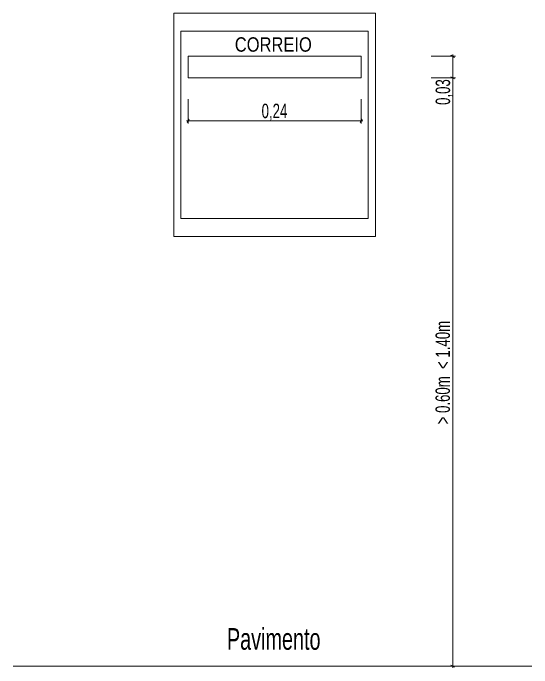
# Model space of a CAD drawing. Header units: metres. Extents: x -111189 to -108577, y -72951 to -72647.
# Drawn here: x -108727.413 to -108726.693, y -72951.14 to -72950.231 of the extents above; entities that cross this region are included whole.
import ezdxf

# ---------------------------------------------------------------- set-up
doc = ezdxf.new("R2010")
doc.units = ezdxf.units.M
doc.header["$MEASUREMENT"] = 0
for name, color, linetype in [('00 - DESENHO 2D', 7, 'Continuous'), ('00 - TEXTO GERAL', 7, 'Continuous'), ('12 - COTAS GERAIS', 7, 'Continuous')]:
    doc.layers.add(name, color=color, linetype=linetype)
doc.styles.add('ESTILO_GERADO_1', font='ARIALN.TTF')
doc.styles.add('ESTILO_GERADO_9', font='ARIALN.TTF', dxfattribs={"width": 0.8})
doc.dimstyles.new('ESTILO_GERADO__6', dxfattribs={"dimtxt": 0.02, "dimasz": 0.0038, "dimexe": 0.18, "dimexo": 0.03, "dimgap": 0, "dimtad": 1, "dimzin": 0, "dimdsep": 46, "dimtxsty": 'ESTILO_GERADO_9', "dimblk": 'ARROWHEAD_2', "dimblk1": 'ARROWHEAD_2', "dimblk2": 'ARROWHEAD_2', "dimcen": 0.09, "dimclrd": 7, "dimclre": 7, "dimclrt": 7, "dimadec": 0, "dimazin": 0, "dimtfac": 1, "dimtdec": 4, "dimtmove": 0, "dimatfit": 3, "dimfxl": 1, "dimtolj": 1, "dimtzin": 0, "dimarcsym": 0})
doc.dimstyles.new('ESTILO_GERADO__7', dxfattribs={"dimtxt": 0.02, "dimasz": 0.0038, "dimexe": 0.18, "dimexo": 0.03, "dimgap": 0, "dimtad": 1, "dimtih": 1, "dimtoh": 1, "dimzin": 0, "dimdsep": 46, "dimtxsty": 'ESTILO_GERADO_9', "dimblk": 'ARROWHEAD_2', "dimblk1": 'ARROWHEAD_2', "dimblk2": 'ARROWHEAD_2', "dimcen": 0.09, "dimclrd": 7, "dimclre": 7, "dimclrt": 7, "dimadec": 0, "dimazin": 0, "dimtfac": 1, "dimtdec": 4, "dimtmove": 0, "dimatfit": 3, "dimfxl": 1, "dimtolj": 1, "dimtzin": 0, "dimarcsym": 0})

# ---------------------------------------------------------------- blocks, each defined once
blk = doc.blocks.new('*D3131', base_point=(-108726.66004, -72950.42821))
at = {"layer": '12 - COTAS GERAIS', "color": 7, "linetype": 'Continuous', "lineweight": 5, "transparency": 16777216}
for p, q in [((-108726.79924, -72950.32071), (-108726.83299, -72950.32071)), ((-108726.80549, -72950.31926), (-108726.80049, -72950.32215)), ((-108726.80299, -72951.13747), (-108726.80299, -72950.32071)), ((-108726.80549, -72951.13602), (-108726.80049, -72951.13891)), ((-108726.79924, -72951.13747), (-108726.83299, -72951.13747)), ((-108726.80299, -72951.13991), (-108726.80299, -72951.13747))]:
    blk.add_line(p, q, dxfattribs=at)
at = {"layer": '12 - COTAS GERAIS', "color": 7, "lineweight": 13, "transparency": 16777216, "char_height": 0.02, "attachment_point": 7, "rotation": 90, "style": 'ESTILO_GERADO_9'}
for s, insert in [('\\A1;{\\pql;\\fArial Narrow|b0|i0|c0|p0;\\W0.800000;0,03}', (-108726.80299, -72950.35821)), ('\\A1;{\\pql;\\fArial Narrow|b0|i0|c0|p0;\\W0.800000;> 0.60m  < 1.40m}', (-108726.80664, -72950.80169))]:
    blk.add_mtext(s, dxfattribs=dict(at, insert=insert))
blk = doc.blocks.new('ARROWHEAD_2')
at = {"color": 0, "linetype": 'Continuous', "lineweight": 0}
for p, q in [((0, 0), (-1, 0)), ((-0.38, -0.66), (0.38, 0.66))]:
    blk.add_line(p, q, dxfattribs=at)
blk = doc.blocks.new('*D3132', base_point=(-108726.66004, -72950.42821))
at = {"layer": '12 - COTAS GERAIS', "color": 7, "linetype": 'Continuous', "lineweight": 5, "transparency": 16777216}
for p, q in [((-108726.79924, -72950.29071), (-108726.83299, -72950.29071)), ((-108726.80049, -72950.29215), (-108726.80549, -72950.28926)), ((-108726.80299, -72950.29071), (-108726.80299, -72950.28826)), ((-108726.80299, -72950.32071), (-108726.80299, -72950.29071)), ((-108726.79924, -72950.32071), (-108726.83299, -72950.32071)), ((-108726.80549, -72950.31926), (-108726.80049, -72950.32215))]:
    blk.add_line(p, q, dxfattribs=at)
blk = doc.blocks.new('*D3133', base_point=(-108726.66004, -72950.42821))
at = {"layer": '12 - COTAS GERAIS', "color": 7, "linetype": 'Continuous', "lineweight": 5, "transparency": 16777216}
for p, q in [((-108727.17025, -72950.38405), (-108727.17025, -72950.3503)), ((-108726.93025, -72950.38405), (-108726.93025, -72950.3503)), ((-108727.1727, -72950.3803), (-108727.17025, -72950.3803)), ((-108727.16881, -72950.3778), (-108727.1717, -72950.3828)), ((-108727.17025, -72950.3803), (-108726.93025, -72950.3803)), ((-108726.9317, -72950.3828), (-108726.92881, -72950.3778)), ((-108726.93025, -72950.3803), (-108726.92781, -72950.3803))]:
    blk.add_line(p, q, dxfattribs=at)
at = {"layer": '12 - COTAS GERAIS', "color": 7, "lineweight": 13, "transparency": 16777216, "insert": (-108727.06828, -72950.38029), "char_height": 0.02, "attachment_point": 7, "style": 'ESTILO_GERADO_9'}
blk.add_mtext('\\A1;{\\pql;\\fArial Narrow|b0|i0|c0|p0;\\W0.800000;0,24}', dxfattribs=at)

msp = doc.modelspace()

# ---------------------------------------------------------------- linework, layer by layer
at = {"layer": '00 - DESENHO 2D', "color": 7, "linetype": 'Continuous', "lineweight": 20}
msp.add_line((-108726.69316, -72951.13747), (-108727.41316, -72951.13747), dxfattribs=at)
at = {"layer": '00 - DESENHO 2D', "color": 7, "linetype": 'Continuous', "lineweight": 13}
for points in [[(-108726.91025, -72950.23071), (-108727.19025, -72950.23071), (-108727.19025, -72950.54071), (-108726.91025, -72950.54071)], [(-108727.18025, -72950.25571), (-108726.92025, -72950.25571), (-108726.92025, -72950.51571), (-108727.18025, -72950.51571)], [(-108727.17025, -72950.29071), (-108726.93025, -72950.29071), (-108726.93025, -72950.32071), (-108727.17025, -72950.32071)]]:
    msp.add_lwpolyline(points, close=True, dxfattribs=at)

# ---------------------------------------------------------------- texts
at = {"layer": '00 - TEXTO GERAL', "color": 7, "linetype": 'Continuous', "lineweight": 13, "insert": (-108727.10547, -72950.28458), "char_height": 0.02, "attachment_point": 7, "rotation": 359.99747, "style": 'ESTILO_GERADO_1'}
msp.add_mtext('\\A1;{\\pql;\\fArial Narrow|b0|i0|c0|p0;\\W1.000000;CORREIO}', dxfattribs=at)
at = {"layer": '00 - TEXTO GERAL', "color": 7, "linetype": 'Continuous', "lineweight": 5, "insert": (-108727.11639, -72951.1151), "char_height": 0.03, "attachment_point": 7, "style": 'ESTILO_GERADO_9'}
msp.add_mtext('\\A1;{\\pql;\\fArial Narrow|b0|i0|c0|p0;\\W0.800000;Pavimento}', dxfattribs=at)

# ---------------------------------------------------------------- dimensions: what is measured, and where the dimension line sits
at = {"layer": '12 - COTAS GERAIS', "color": 7, "linetype": 'Continuous', "lineweight": 5}
dim = msp.add_linear_dim(base=(-108726.80299, -72950.29071), p1=(-108726.94438, -72950.32071), p2=(-108726.94438, -72950.29071), angle=90, dimstyle='ESTILO_GERADO__6', dxfattribs=at)
dim.commit()
dim.dimension.update_dxf_attribs({"geometry": '*D3132', "text_midpoint": (-108726.81699, -72950.33232), "dimtype": 160, "text_rotation": 90})
dim = msp.add_linear_dim(base=(-108726.80299, -72950.32071), p1=(-108726.94438, -72951.13747), p2=(-108726.94438, -72950.32071), angle=90, text='> 0.60m  < 1.40m', dimstyle='ESTILO_GERADO__6', dxfattribs=at)
dim.commit()
dim.dimension.update_dxf_attribs({"geometry": '*D3131', "text_midpoint": (-108726.81699, -72950.69081), "dimtype": 160, "text_rotation": 90})
dim = msp.add_linear_dim(base=(-108726.93025, -72950.3803), p1=(-108727.17025, -72950.32071), p2=(-108726.93025, -72950.32071), dimstyle='ESTILO_GERADO__7', dxfattribs=at)
dim.commit()
dim.dimension.update_dxf_attribs({"geometry": '*D3133', "text_midpoint": (-108727.04239, -72950.3663), "dimtype": 160})

doc.saveas('drawing.dxf')
